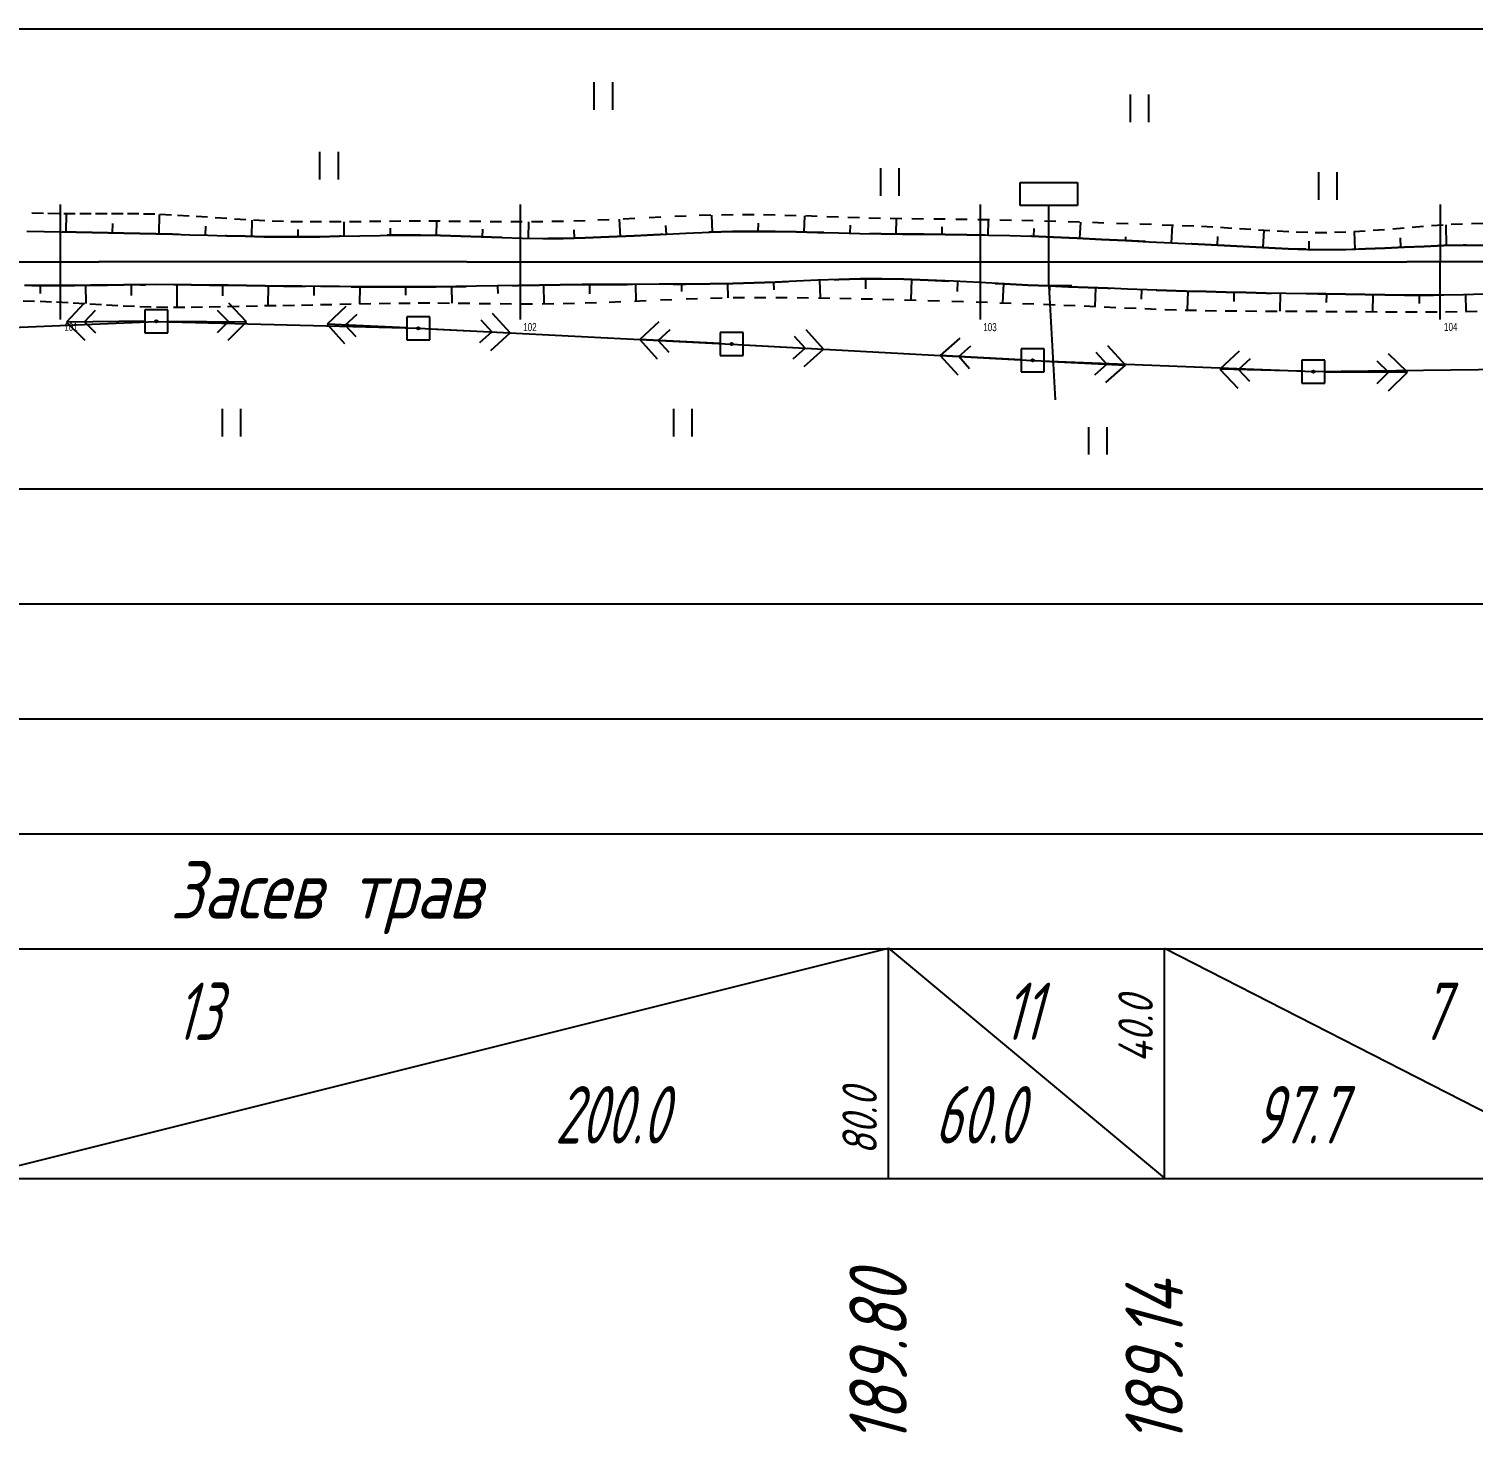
# Model space of a CAD drawing. Extents: x 2172 to 5772, y -842 to -248.
# Drawn here: x 4955.2 to 5018, y -671.7 to -610.6 of the extents above; entities that cross this region are included whole.
import ezdxf

# ---------------------------------------------------------------- set-up
doc = ezdxf.new("R2010")
doc.units = 0
doc.header["$MEASUREMENT"] = 0
doc.linetypes.add('CONTI', pattern=[0])
doc.linetypes.add('STROT', pattern=[1.7, 0.5, -1.2])
doc.layers.get('0').update_dxf_attribs({"linetype": 'CONTINUOUS'})
for name, color, linetype in [('DEFAULT', 7, 'CONTI'), ('OTKOSDEFAULT', 32, 'CONTI'), ('SIT_LDEFAULT', 7, 'CONTI'), ('USLZNDEFAULT', 7, 'CONTI'), ('ОТМЕТКИ_КЮВЕТОВ', 7, 'CONTINUOUS'), ('ЧЕРНЫЕ_ОТМЕТКИ', 7, 'CONTINUOUS')]:
    doc.layers.add(name, color=color, linetype=linetype)
doc.styles.add('SHRFT', font='TXT', dxfattribs={"width": 8.75})
doc.styles.add('ГОСТ', font='gost.TTF', dxfattribs={"oblique": 15, "height": 1})

# ---------------------------------------------------------------- blocks, each defined once
blk = doc.blocks.new('BL_27')
at = {"color": 0}
for p, q in [((2.5, 2.5), (-2.5, 2.5)), ((-2.5, 2.5), (-2.5, -2.5)), ((2.5, -2.5), (2.5, 2.5)), ((-2.5, -2.5), (2.5, -2.5))]:
    blk.add_line(p, q, dxfattribs=at)
blk.add_circle((0, 0), 0.25, dxfattribs=at)
blk = doc.blocks.new('BL_13')
at = {"color": 0}
for p, q in [((-6.25, 17.5), (-6.25, 22.5)), ((-6.25, 22.5), (6.25, 22.5)), ((6.25, 22.5), (6.25, 17.5)), ((0, 17.5), (-6.25, 17.5)), ((0, 0), (0, 17.5)), ((6.25, 17.5), (0, 17.5)), ((5, 0), (0, 0))]:
    blk.add_line(p, q, dxfattribs=at)
blk = doc.blocks.new('BL_2011')
at = {"color": 0}
for p, q in [((0, 0), (0, 6)), ((4, 0), (4, 6))]:
    blk.add_line(p, q, dxfattribs=at)

msp = doc.modelspace()

# ---------------------------------------------------------------- linework, layer by layer
at = {"linetype": 'Continuous'}
for p, q in [((4736.596, -610.584), (5570.216, -610.584)), ((4736.596, -630.584), (5570.216, -630.584)), ((4736.596, -635.584), (5570.216, -635.584)), ((4736.596, -640.584), (5570.216, -640.584)), ((4736.596, -645.584), (5570.216, -645.584)), ((4736.596, -650.584), (5570.216, -650.584)), ((4736.596, -660.584), (5570.216, -660.584))]:
    msp.add_line(p, q, dxfattribs=at)
at = {"layer": 'DEFAULT', "color": 12, "linetype": 'CONTI'}
for p, q in [((4956.595, -623.215), (4956.596, -618.217)), ((4976.596, -623.216), (4976.596, -618.216)), ((4996.596, -623.216), (4996.596, -618.215)), ((5016.595, -623.216), (5016.596, -618.215)), ((4954.516, -620.716), (4955.764, -620.716)), ((4955.764, -620.716), (4957.012, -620.716)), ((4957.012, -620.716), (4958.26, -620.716)), ((4974.26, -620.715), (4991.132, -620.716)), ((5016.994, -620.716), (5015.133, -620.716)), ((5018.855, -620.716), (5016.994, -620.716))]:
    msp.add_line(p, q, dxfattribs=at)
for points in [[(4958.304, -620.715, 0), (4958.26, -620.716, 0)], [(4958.437, -620.716, 0), (4958.304, -620.715, 0)], [(4958.658, -620.715, 0), (4958.437, -620.716, 0)], [(4958.968, -620.715, 0), (4958.658, -620.715, 0)], [(4959.367, -620.716, 0), (4958.968, -620.715, 0)], [(4959.856, -620.715, 0), (4959.367, -620.716, 0)], [(4960.431, -620.714, 0), (4959.856, -620.715, 0)], [(4961.096, -620.717, 0), (4960.431, -620.714, 0)], [(4961.85, -620.716, 0), (4961.096, -620.717, 0)], [(4962.693, -620.716, 0), (4961.85, -620.716, 0)], [(4963.623, -620.715, 0), (4962.693, -620.716, 0)], [(4964.643, -620.715, 0), (4963.623, -620.715, 0)], [(4965.75, -620.716, 0), (4964.643, -620.715, 0)], [(4966.947, -620.716, 0), (4965.75, -620.716, 0)], [(4968.233, -620.716, 0), (4966.947, -620.716, 0)], [(4969.605, -620.716, 0), (4968.233, -620.716, 0)], [(4971.069, -620.717, 0), (4969.605, -620.716, 0)], [(4972.62, -620.716, 0), (4971.069, -620.717, 0)], [(4974.26, -620.715, 0), (4972.62, -620.716, 0)], [(4991.132, -620.716, 0), (4993.873, -620.715, 0)], [(4993.873, -620.715, 0), (4996.447, -620.716, 0)], [(4996.447, -620.716, 0), (4998.856, -620.715, 0)], [(4998.856, -620.715, 0), (5001.098, -620.715, 0)], [(5001.098, -620.715, 0), (5003.174, -620.715, 0)], [(5003.174, -620.715, 0), (5005.084, -620.715, 0)], [(5005.084, -620.715, 0), (5006.828, -620.716, 0)], [(5006.828, -620.716, 0), (5008.406, -620.716, 0)], [(5008.406, -620.716, 0), (5009.818, -620.715, 0)], [(5009.818, -620.715, 0), (5011.063, -620.716, 0)], [(5011.063, -620.716, 0), (5012.143, -620.716, 0)], [(5012.143, -620.716, 0), (5013.056, -620.715, 0)], [(5013.056, -620.715, 0), (5013.805, -620.716, 0)], [(5013.805, -620.716, 0), (5014.386, -620.716, 0)], [(5014.386, -620.716, 0), (5014.8, -620.716, 0)], [(5014.8, -620.716, 0), (5015.049, -620.716, 0)], [(5015.049, -620.716, 0), (5015.133, -620.715, 0)]]:
    msp.add_polyline3d(points, dxfattribs=at)
at = {"layer": 'OTKOSDEFAULT', "color": 32, "linetype": 'STROT'}
for p, q in [((4955.855, -618.614, 37.545), (4955.096, -618.584, 37.539)), ((4956.547, -618.628, 37.556), (4955.855, -618.614, 37.545)), ((4957.239, -618.631, 37.567), (4956.547, -618.628, 37.556)), ((4957.933, -618.63, 37.577), (4957.239, -618.631, 37.567)), ((4958.625, -618.627, 37.588), (4957.933, -618.63, 37.577)), ((4959.318, -618.627, 37.599), (4958.625, -618.627, 37.588)), ((4960.009, -618.631, 37.61), (4959.318, -618.627, 37.599)), ((4960.701, -618.648, 37.62), (4960.009, -618.631, 37.61)), ((4961.421, -618.678, 37.635), (4960.701, -618.648, 37.62)), ((4962.191, -618.724, 37.651), (4961.421, -618.678, 37.635)), ((4962.996, -618.775, 37.667), (4962.191, -618.724, 37.651)), ((4963.825, -618.832, 37.684), (4962.996, -618.775, 37.667)), ((4964.661, -618.885, 37.702), (4963.825, -618.832, 37.684)), ((4965.49, -618.932, 37.719), (4964.661, -618.885, 37.702)), ((4966.302, -618.963, 37.736), (4965.49, -618.932, 37.719)), ((4967.115, -618.979, 37.742), (4966.302, -618.963, 37.736)), ((4967.95, -618.982, 37.749), (4967.115, -618.979, 37.742)), ((4968.802, -618.977, 37.756), (4967.95, -618.982, 37.749)), ((4969.667, -618.97, 37.763), (4968.802, -618.977, 37.756)), ((4970.533, -618.959, 37.77), (4969.667, -618.97, 37.763)), ((4971.397, -618.95, 37.777), (4970.533, -618.959, 37.77)), ((4972.252, -618.949, 37.784), (4971.397, -618.95, 37.777)), ((4973.111, -618.953, 37.788), (4972.252, -618.949, 37.784)), ((4973.987, -618.961, 37.793), (4973.111, -618.953, 37.788)), ((4974.876, -618.967, 37.798), (4973.987, -618.961, 37.793)), ((4975.775, -618.974, 37.802), (4974.876, -618.967, 37.798)), ((4976.675, -618.975, 37.807), (4975.775, -618.974, 37.802)), ((4977.576, -618.97, 37.812), (4976.675, -618.975, 37.807)), ((4978.468, -618.957, 37.817), (4977.576, -618.97, 37.812)), ((4979.415, -618.929, 37.829), (4978.468, -618.957, 37.817)), ((4980.461, -618.886, 37.842), (4979.415, -618.929, 37.829)), ((4981.568, -618.831, 37.856), (4980.461, -618.886, 37.842)), ((4982.695, -618.777, 37.871), (4981.568, -618.831, 37.856)), ((4983.809, -618.726, 37.885), (4982.695, -618.777, 37.871)), ((4984.871, -618.687, 37.898), (4983.809, -618.726, 37.885)), ((4985.843, -618.668, 37.911), (4984.871, -618.687, 37.898)), ((4986.758, -618.667, 37.919), (4985.843, -618.668, 37.911)), ((4987.673, -618.681, 37.927), (4986.758, -618.667, 37.919)), ((4988.59, -618.707, 37.935), (4987.673, -618.681, 37.927)), ((4989.506, -618.736, 37.943), (4988.59, -618.707, 37.935)), ((4990.422, -618.768, 37.952), (4989.506, -618.736, 37.943)), ((4991.338, -618.798, 37.96), (4990.422, -618.768, 37.952)), ((4992.252, -618.823, 37.968), (4991.338, -618.798, 37.96)), ((4993.177, -618.839, 37.967), (4992.252, -618.823, 37.968)), ((4994.116, -618.854, 37.965), (4993.177, -618.839, 37.967)), ((4995.068, -618.866, 37.964), (4994.116, -618.854, 37.965)), ((4996.027, -618.879, 37.963), (4995.068, -618.866, 37.964)), ((4996.987, -618.892, 37.961), (4996.027, -618.879, 37.963)), ((4997.944, -618.91, 37.96), (4996.987, -618.892, 37.961)), ((4998.898, -618.933, 37.958), (4997.944, -618.91, 37.96)), ((4999.879, -618.96, 37.952), (4998.898, -618.933, 37.958)), ((5000.911, -618.992, 37.945), (4999.879, -618.96, 37.952)), ((5001.965, -619.027, 37.937), (5000.911, -618.992, 37.945)), ((5003.017, -619.063, 37.93), (5001.965, -619.027, 37.937)), ((5004.036, -619.097, 37.923), (5003.017, -619.063, 37.93)), ((5004.997, -619.133, 37.916), (5004.036, -619.097, 37.923)), ((5005.876, -619.166, 37.91), (5004.997, -619.133, 37.916)), ((5006.703, -619.207, 37.901), (5005.876, -619.166, 37.91)), ((5016.715, -619.114, 37.842), (5015.868, -619.177, 37.843)), ((5017.56, -619.073, 37.841), (5016.715, -619.114, 37.842)), ((5018.455, -619.05, 37.836), (5017.56, -619.073, 37.841)), ((5007.53, -619.259, 37.892), (5006.703, -619.207, 37.901)), ((5008.355, -619.315, 37.883), (5007.53, -619.259, 37.892)), ((5009.181, -619.37, 37.874), (5008.355, -619.315, 37.883)), ((5010.006, -619.414, 37.865), (5009.181, -619.37, 37.874)), ((5010.832, -619.444, 37.856), (5010.006, -619.414, 37.865)), ((5011.659, -619.452, 37.846), (5010.832, -619.444, 37.856)), ((5012.489, -619.43, 37.846), (5011.659, -619.452, 37.846)), ((5013.329, -619.385, 37.845), (5012.489, -619.43, 37.846)), ((5014.174, -619.319, 37.844), (5013.329, -619.385, 37.845)), ((5015.021, -619.248, 37.843), (5014.174, -619.319, 37.844)), ((5015.868, -619.177, 37.843), (5015.021, -619.248, 37.843)), ((4983.8, -622.329, 37.901), (4984.864, -622.293, 37.914)), ((4984.864, -622.293, 37.914), (4985.845, -622.271, 37.926)), ((4985.845, -622.271, 37.926), (4986.772, -622.264, 37.948)), ((4986.772, -622.264, 37.948), (4987.7, -622.264, 37.97)), ((4987.7, -622.264, 37.97), (4988.629, -622.271, 37.991)), ((4988.629, -622.271, 37.991), (4989.556, -622.284, 38.013)), ((4989.556, -622.284, 38.013), (4990.484, -622.3, 38.035)), ((4990.484, -622.3, 38.035), (4991.411, -622.319, 38.057)), ((4954.973, -622.409, 37.446), (4955.708, -622.431, 37.453)), ((4955.708, -622.431, 37.453), (4956.431, -622.461, 37.462)), ((4956.431, -622.461, 37.462), (4957.154, -622.498, 37.47)), ((4957.154, -622.498, 37.47), (4957.877, -622.541, 37.479)), ((4957.877, -622.541, 37.479), (4958.599, -622.584, 37.487)), ((4958.599, -622.584, 37.487), (4959.322, -622.623, 37.496)), ((4959.322, -622.623, 37.496), (4960.043, -622.656, 37.504)), ((4960.043, -622.656, 37.504), (4960.766, -622.675, 37.513)), ((4960.766, -622.675, 37.513), (4961.506, -622.683, 37.539)), ((4961.506, -622.683, 37.539), (4962.274, -622.679, 37.566)), ((4962.274, -622.679, 37.566), (4963.061, -622.667, 37.594)), ((4963.061, -622.667, 37.594), (4963.863, -622.652, 37.622)), ((4963.863, -622.652, 37.622), (4964.67, -622.635, 37.65)), ((4964.67, -622.635, 37.65), (4965.475, -622.619, 37.678)), ((4965.475, -622.619, 37.678), (4966.272, -622.607, 37.706)), ((4966.272, -622.607, 37.706), (4967.073, -622.595, 37.71)), ((4967.073, -622.595, 37.71), (4967.898, -622.576, 37.713)), ((4967.898, -622.576, 37.713), (4968.741, -622.558, 37.717)), ((4968.741, -622.558, 37.717), (4969.593, -622.538, 37.721)), ((4969.593, -622.538, 37.721), (4970.448, -622.522, 37.724)), ((4970.448, -622.522, 37.724), (4971.305, -622.509, 37.728)), ((4971.305, -622.509, 37.728), (4972.154, -622.503, 37.732)), ((4972.154, -622.503, 37.732), (4973.011, -622.504, 37.746)), ((4973.011, -622.504, 37.746), (4973.895, -622.512, 37.761)), ((4973.895, -622.512, 37.761), (4974.797, -622.521, 37.776)), ((4974.797, -622.521, 37.776), (4975.711, -622.531, 37.791)), ((4975.711, -622.531, 37.791), (4976.628, -622.537, 37.807)), ((4976.628, -622.537, 37.807), (4977.545, -622.537, 37.822)), ((4977.545, -622.537, 37.822), (4978.45, -622.528, 37.837)), ((4978.45, -622.528, 37.837), (4979.407, -622.504, 37.849)), ((4979.407, -622.504, 37.849), (4980.456, -622.467, 37.861)), ((4980.456, -622.467, 37.861), (4981.561, -622.421, 37.874)), ((4981.561, -622.421, 37.874), (4982.687, -622.373, 37.888)), ((4982.687, -622.373, 37.888), (4983.8, -622.329, 37.901)), ((4991.411, -622.319, 38.057), (4992.339, -622.34, 38.079)), ((4992.339, -622.34, 38.079), (4993.302, -622.364, 38.075)), ((4993.302, -622.364, 38.075), (4994.318, -622.392, 38.07)), ((4994.318, -622.392, 38.07), (4995.361, -622.424, 38.066)), ((4995.361, -622.424, 38.066), (4996.409, -622.458, 38.061)), ((4996.409, -622.458, 38.061), (4997.439, -622.492, 38.057)), ((4997.439, -622.492, 38.057), (4998.426, -622.526, 38.052)), ((4998.426, -622.526, 38.052), (4999.345, -622.559, 38.048)), ((4999.345, -622.559, 38.048), (5000.224, -622.595, 38.047)), ((5000.224, -622.595, 38.047), (5001.103, -622.633, 38.046)), ((5001.103, -622.633, 38.046), (5001.984, -622.673, 38.045)), ((5001.984, -622.673, 38.045), (5002.866, -622.713, 38.043)), ((5002.866, -622.713, 38.043), (5003.745, -622.75, 38.042)), ((5003.745, -622.75, 38.042), (5004.622, -622.784, 38.041)), ((5004.622, -622.784, 38.041), (5005.496, -622.811, 38.04)), ((5005.496, -622.811, 38.04), (5006.368, -622.83, 38.038)), ((5006.368, -622.83, 38.038), (5007.243, -622.844, 38.036)), ((5007.243, -622.844, 38.036), (5008.119, -622.851, 38.034)), ((5008.119, -622.851, 38.034), (5008.994, -622.857, 38.032)), ((5008.994, -622.857, 38.032), (5009.869, -622.86, 38.03)), ((5009.869, -622.86, 38.03), (5010.74, -622.862, 38.028)), ((5010.74, -622.862, 38.028), (5011.61, -622.867, 38.027)), ((5011.61, -622.867, 38.027), (5012.477, -622.873, 38.026)), ((5012.477, -622.873, 38.026), (5013.348, -622.88, 38.025)), ((5013.348, -622.88, 38.025), (5014.217, -622.888, 38.024)), ((5014.217, -622.888, 38.024), (5015.087, -622.89, 38.023)), ((5015.087, -622.89, 38.023), (5015.956, -622.89, 38.022)), ((5015.956, -622.89, 38.022), (5016.826, -622.882, 38.021)), ((5016.826, -622.882, 38.021), (5017.692, -622.867, 38.02)), ((5017.692, -622.867, 38.02), (5018.582, -622.843, 38.019))]:
    msp.add_line(p, q, dxfattribs=at)
at = {"layer": 'OTKOSDEFAULT', "color": 32}
for p, q in [((4956.842, -619.417), (4956.857, -618.629)), ((4958.867, -619.454), (4958.875, -619.042)), ((4960.889, -619.497), (4960.91, -618.657)), ((4962.906, -619.555), (4962.919, -619.163)), ((4964.921, -619.61), (4964.936, -618.9)), ((4968.94, -619.597), (4968.927, -618.976)), ((4972.948, -619.567), (4972.961, -618.953)), ((4976.945, -619.687), (4976.958, -618.972)), ((4980.945, -619.61), (4980.911, -618.863)), ((4982.942, -619.51), (4982.925, -619.14)), ((4984.942, -619.424), (4984.919, -618.686)), ((4986.941, -619.396), (4986.942, -619.034)), ((4988.94, -619.42), (4988.956, -618.718)), ((4990.939, -619.467), (4990.947, -619.126)), ((4992.936, -619.504), (4992.946, -618.836)), ((4996.933, -619.554), (4996.945, -618.917)), ((5000.924, -619.692), (5000.957, -618.994)), ((5004.909, -619.893), (5004.945, -619.131)), ((5016.867, -620.007), (5016.844, -619.109)), ((4955.129, -619.386, 37.542), (4955.886, -619.401, 37.549)), ((4955.886, -619.401, 37.549), (4956.58, -619.413, 37.558)), ((4956.58, -619.413, 37.558), (4957.276, -619.426, 37.567)), ((4957.276, -619.426, 37.567), (4957.97, -619.437, 37.577)), ((4957.97, -619.437, 37.577), (4958.665, -619.451, 37.586)), ((4958.665, -619.451, 37.586), (4959.359, -619.463, 37.595)), ((4959.359, -619.463, 37.595), (4960.052, -619.479, 37.605)), ((4960.052, -619.479, 37.605), (4960.746, -619.493, 37.614)), ((4960.746, -619.493, 37.614), (4961.462, -619.511, 37.625)), ((4961.462, -619.511, 37.625), (4962.22, -619.533, 37.636)), ((4962.22, -619.533, 37.636), (4963.008, -619.557, 37.648)), ((4963.008, -619.557, 37.648), (4963.814, -619.583, 37.659)), ((4963.814, -619.583, 37.659), (4964.626, -619.605, 37.671)), ((4964.626, -619.605, 37.671), (4965.434, -619.623, 37.683)), ((4965.434, -619.623, 37.683), (4966.228, -619.633, 37.695)), ((4966.228, -619.633, 37.695), (4967.03, -619.632, 37.706)), ((4966.931, -619.631), (4966.928, -619.304)), ((4967.03, -619.632, 37.706), (4967.868, -619.62, 37.718)), ((4967.868, -619.62, 37.718), (4968.734, -619.602, 37.73)), ((4968.734, -619.602, 37.73), (4969.617, -619.583, 37.742)), ((4969.617, -619.583, 37.742), (4970.505, -619.564, 37.755)), ((4970.505, -619.564, 37.755), (4971.39, -619.555, 37.767)), ((4970.945, -619.56), (4970.943, -619.257)), ((4971.39, -619.555, 37.767), (4972.259, -619.556, 37.779)), ((4972.259, -619.556, 37.779), (4973.126, -619.569, 37.794)), ((4973.126, -619.569, 37.794), (4974.004, -619.596, 37.809)), ((4974.004, -619.596, 37.809), (4974.89, -619.626, 37.824)), ((4974.89, -619.626, 37.824), (4975.783, -619.657, 37.839)), ((4974.946, -619.629), (4974.957, -619.299)), ((4975.783, -619.657, 37.839), (4976.677, -619.682, 37.854)), ((4976.677, -619.682, 37.854), (4977.57, -619.697, 37.869)), ((4977.57, -619.697, 37.869), (4978.459, -619.697, 37.884)), ((4978.459, -619.697, 37.884), (4979.406, -619.675, 37.895)), ((4978.947, -619.685), (4978.938, -619.316)), ((4979.406, -619.675, 37.895), (4980.447, -619.633, 37.907)), ((4980.447, -619.633, 37.907), (4981.548, -619.581, 37.919)), ((4981.548, -619.581, 37.919), (4982.672, -619.522, 37.932)), ((4982.672, -619.522, 37.932), (4983.783, -619.468, 37.945)), ((4983.783, -619.468, 37.945), (4984.845, -619.426, 37.957)), ((4984.845, -619.426, 37.957), (4985.823, -619.401, 37.968)), ((4985.823, -619.401, 37.968), (4986.745, -619.395, 37.978)), ((4986.745, -619.395, 37.978), (4987.668, -619.399, 37.987)), ((4987.668, -619.399, 37.987), (4988.588, -619.413, 37.997)), ((4988.588, -619.413, 37.997), (4989.512, -619.434, 38.006)), ((4989.512, -619.434, 38.006), (4990.433, -619.455, 38.016)), ((4990.433, -619.455, 38.016), (4991.356, -619.477, 38.025)), ((4991.356, -619.477, 38.025), (4992.278, -619.495, 38.035)), ((4992.278, -619.495, 38.035), (4993.203, -619.508, 38.038)), ((4993.203, -619.508, 38.038), (4994.133, -619.518, 38.042)), ((4994.133, -619.518, 38.042), (4995.068, -619.528, 38.046)), ((4994.935, -619.527), (4994.939, -619.196)), ((4995.068, -619.528, 38.046), (4996.004, -619.54, 38.049)), ((4996.004, -619.54, 38.049), (4996.942, -619.554, 38.053)), ((4996.942, -619.554, 38.053), (4997.878, -619.574, 38.057)), ((4997.878, -619.574, 38.057), (4998.812, -619.602, 38.06)), ((4998.812, -619.602, 38.06), (4999.78, -619.64, 38.056)), ((4998.927, -619.606), (4998.939, -619.271)), ((4999.78, -619.64, 38.056), (5000.806, -619.686, 38.051)), ((5000.806, -619.686, 38.051), (5001.859, -619.738, 38.046)), ((5001.859, -619.738, 38.046), (5002.912, -619.792, 38.041)), ((5002.912, -619.792, 38.041), (5003.938, -619.845, 38.036)), ((5002.917, -619.792), (5002.925, -619.628)), ((5006.903, -619.991), (5006.924, -619.608)), ((5008.895, -620.096), (5008.931, -619.354)), ((5012.885, -620.17), (5012.866, -619.411)), ((5014.878, -620.089), (5014.859, -619.677)), ((5003.938, -619.845, 38.036), (5004.909, -619.893, 38.031)), ((5004.909, -619.893, 38.031), (5005.796, -619.935, 38.027)), ((5005.796, -619.935, 38.027), (5006.632, -619.975, 38.031)), ((5006.632, -619.975, 38.031), (5007.469, -620.02, 38.036)), ((5007.469, -620.02, 38.036), (5008.304, -620.067, 38.04)), ((5008.304, -620.067, 38.04), (5009.141, -620.108, 38.045)), ((5009.141, -620.108, 38.045), (5009.978, -620.146, 38.049)), ((5009.978, -620.146, 38.049), (5010.814, -620.171, 38.054)), ((5010.814, -620.171, 38.054), (5011.651, -620.185, 38.058)), ((5010.889, -620.172), (5010.897, -619.809)), ((5011.651, -620.185, 38.058), (5012.492, -620.18, 38.053)), ((5012.492, -620.18, 38.053), (5013.337, -620.156, 38.048)), ((5013.337, -620.156, 38.048), (5014.186, -620.122, 38.042)), ((5014.186, -620.122, 38.042), (5015.037, -620.081, 38.037)), ((5015.037, -620.081, 38.037), (5015.889, -620.042, 38.032)), ((5015.889, -620.042, 38.032), (5016.741, -620.01, 38.026)), ((5016.741, -620.01, 38.026), (5017.59, -619.993, 38.021)), ((5017.59, -619.993, 38.021), (5018.488, -619.992, 38.018)), ((4983.771, -621.683, 37.926), (4982.633, -621.69, 37.917)), ((4984.851, -621.673, 37.934), (4983.771, -621.683, 37.926)), ((4985.835, -621.658, 37.941), (4984.851, -621.673, 37.934)), ((4985.604, -621.661), (4985.616, -622.275)), ((4986.758, -621.632, 37.948), (4985.835, -621.658, 37.941)), ((4987.68, -621.597, 37.955), (4986.758, -621.632, 37.948)), ((4987.604, -621.6), (4987.619, -621.932)), ((4988.601, -621.555, 37.962), (4987.68, -621.597, 37.955)), ((4989.524, -621.513, 37.969), (4988.601, -621.555, 37.962)), ((4990.445, -621.478, 37.976), (4989.524, -621.513, 37.969)), ((4989.603, -621.51), (4989.635, -622.285)), ((4991.367, -621.456, 37.983), (4990.445, -621.478, 37.976)), ((4992.29, -621.453, 37.99), (4991.367, -621.456, 37.983)), ((4991.601, -621.455), (4991.604, -621.89)), ((4993.266, -621.472, 38.005), (4992.29, -621.453, 37.99)), ((4994.326, -621.51, 38.021), (4993.266, -621.472, 38.005)), ((4993.603, -621.484), (4993.575, -622.372)), ((4995.433, -621.561, 38.037), (4994.326, -621.51, 38.021)), ((4996.551, -621.616, 38.054), (4995.433, -621.561, 38.037)), ((4995.601, -621.569), (4995.58, -621.999)), ((4997.638, -621.673, 38.071), (4996.551, -621.616, 38.054)), ((4997.6, -621.671), (4997.558, -622.495)), ((4998.658, -621.723, 38.086), (4997.638, -621.673, 38.071)), ((4955.775, -621.749, 37.552), (4955.039, -621.742, 37.545)), ((4955.71, -621.747), (4955.708, -622.09)), ((4956.491, -621.747, 37.561), (4955.775, -621.749, 37.552)), ((4957.206, -621.742, 37.57), (4956.491, -621.747, 37.561)), ((4957.923, -621.733, 37.58), (4957.206, -621.742, 37.57)), ((4957.691, -621.734), (4957.7, -622.528)), ((4958.639, -621.724, 37.589), (4957.923, -621.733, 37.58)), ((4959.355, -621.714, 37.599), (4958.639, -621.724, 37.589)), ((4960.073, -621.709, 37.608), (4959.355, -621.714, 37.599)), ((4959.673, -621.712), (4959.676, -622.177)), ((4960.79, -621.707, 37.617), (4960.073, -621.709, 37.608)), ((4961.525, -621.71, 37.631), (4960.79, -621.707, 37.617)), ((4962.291, -621.716, 37.646), (4961.525, -621.71, 37.631)), ((4961.656, -621.71), (4961.651, -622.681)), ((4963.081, -621.724, 37.66), (4962.291, -621.716, 37.646)), ((4963.883, -621.735, 37.675), (4963.081, -621.724, 37.66)), ((4963.641, -621.731), (4963.637, -622.194)), ((4964.69, -621.744, 37.691), (4963.883, -621.735, 37.675)), ((4965.496, -621.756, 37.706), (4964.69, -621.744, 37.691)), ((4966.292, -621.767, 37.721), (4965.496, -621.756, 37.706)), ((4965.627, -621.757), (4965.616, -622.616)), ((4967.09, -621.775, 37.735), (4966.292, -621.767, 37.721)), ((4967.904, -621.784, 37.75), (4967.09, -621.775, 37.735)), ((4967.616, -621.78), (4967.613, -622.182)), ((4968.73, -621.792, 37.766), (4967.904, -621.784, 37.75)), ((4969.564, -621.8, 37.781), (4968.73, -621.792, 37.766)), ((4970.402, -621.805, 37.796), (4969.564, -621.8, 37.781)), ((4969.611, -621.8), (4969.606, -622.539)), ((4971.239, -621.808, 37.812), (4970.402, -621.805, 37.796)), ((4972.071, -621.808, 37.827), (4971.239, -621.808, 37.812)), ((4971.605, -621.808), (4971.605, -622.157)), ((4972.916, -621.804, 37.835), (4972.071, -621.808, 37.827)), ((4973.79, -621.793, 37.843), (4972.916, -621.804, 37.835)), ((4973.604, -621.796), (4973.613, -622.509)), ((4974.686, -621.779, 37.852), (4973.79, -621.793, 37.843)), ((4975.597, -621.76, 37.86), (4974.686, -621.779, 37.852)), ((4976.511, -621.744, 37.869), (4975.597, -621.76, 37.86)), ((4975.604, -621.76), (4975.61, -622.087)), ((4977.423, -621.726, 37.877), (4976.511, -621.744, 37.869)), ((4978.325, -621.714, 37.885), (4977.423, -621.726, 37.877)), ((4977.604, -621.723), (4977.615, -622.537)), ((4979.285, -621.706, 37.892), (4978.325, -621.714, 37.885)), ((4980.35, -621.7, 37.9), (4979.285, -621.706, 37.892)), ((4979.603, -621.704), (4979.607, -622.101)), ((4981.48, -621.695, 37.909), (4980.35, -621.7, 37.9)), ((4982.633, -621.69, 37.917), (4981.48, -621.695, 37.909)), ((4981.605, -621.694), (4981.609, -622.42)), ((4983.605, -621.684), (4983.607, -622.01)), ((4999.576, -621.765, 38.1), (4998.658, -621.723, 38.086)), ((5000.43, -621.799, 38.093), (4999.576, -621.765, 38.1)), ((4999.6, -621.766), (4999.583, -622.169)), ((5001.281, -621.832, 38.085), (5000.43, -621.799, 38.093)), ((5002.134, -621.864, 38.078), (5001.281, -621.832, 38.085)), ((5001.602, -621.844), (5001.57, -622.654)), ((5002.986, -621.897, 38.071), (5002.134, -621.864, 38.078)), ((5003.842, -621.927, 38.063), (5002.986, -621.897, 38.071)), ((5003.607, -621.919), (5003.592, -622.332)), ((5004.695, -621.956, 38.056), (5003.842, -621.927, 38.063)), ((5005.549, -621.983, 38.049), (5004.695, -621.956, 38.056)), ((5006.409, -622.009, 38.052), (5005.549, -621.983, 38.049)), ((5005.613, -621.984), (5005.588, -622.812)), ((5007.277, -622.031, 38.055), (5006.409, -622.009, 38.052)), ((5008.149, -622.051, 38.058), (5007.277, -622.031, 38.055)), ((5007.623, -622.04), (5007.613, -622.444)), ((5009.026, -622.07, 38.062), (5008.149, -622.051, 38.058)), ((5009.898, -622.086, 38.065), (5009.026, -622.07, 38.062)), ((5009.632, -622.081), (5009.617, -622.86)), ((5010.765, -622.101, 38.068), (5009.898, -622.086, 38.065)), ((5011.624, -622.113, 38.071), (5010.765, -622.101, 38.068)), ((5012.476, -622.126, 38.069), (5011.624, -622.113, 38.071)), ((5011.643, -622.114), (5011.638, -622.49)), ((5013.329, -622.14, 38.067), (5012.476, -622.126, 38.069)), ((5014.183, -622.15, 38.065), (5013.329, -622.14, 38.067)), ((5013.654, -622.143), (5013.645, -622.884)), ((5015.035, -622.159, 38.063), (5014.183, -622.15, 38.065)), ((5015.889, -622.163, 38.061), (5015.035, -622.159, 38.063)), ((5015.67, -622.162), (5015.67, -622.528)), ((5016.743, -622.158, 38.06), (5015.889, -622.163, 38.061)), ((5017.597, -622.144, 38.058), (5016.743, -622.158, 38.06)), ((5018.489, -622.118, 38.054), (5017.597, -622.144, 38.058)), ((5017.684, -622.141), (5017.701, -622.866))]:
    msp.add_line(p, q, dxfattribs=at)
at = {"layer": 'SIT_LDEFAULT', "color": 7}
for p, q in [((4957.276, -619.426), (4956.691, -619.415)), ((4957.97, -619.437), (4957.276, -619.426)), ((4958.665, -619.451), (4957.97, -619.437)), ((4959.359, -619.463), (4958.665, -619.451)), ((4960.052, -619.479), (4959.359, -619.463)), ((4960.746, -619.493), (4960.052, -619.479)), ((4961.462, -619.511), (4960.746, -619.493)), ((4961.749, -619.519), (4961.462, -619.511)), ((4963.814, -619.583), (4963.766, -619.581)), ((4964.626, -619.605), (4963.814, -619.583)), ((4965.434, -619.623), (4964.626, -619.605)), ((4966.228, -619.633), (4965.434, -619.623)), ((4967.03, -619.632), (4966.228, -619.633)), ((4967.868, -619.62), (4967.03, -619.632)), ((4968.734, -619.602), (4967.868, -619.62)), ((4968.792, -619.603), (4968.735, -619.605)), ((4971.39, -619.555), (4970.799, -619.561)), ((4972.259, -619.556), (4971.39, -619.555)), ((4973.126, -619.569), (4972.259, -619.556)), ((4974.004, -619.596), (4973.126, -619.569)), ((4974.89, -619.626), (4974.004, -619.596)), ((4975.783, -619.657), (4974.89, -619.626)), ((4975.8, -619.657), (4975.783, -619.657)), ((4978.459, -619.697), (4977.799, -619.697)), ((4979.406, -619.675), (4978.459, -619.697)), ((4980.447, -619.633), (4979.406, -619.675)), ((4981.548, -619.581), (4980.447, -619.633)), ((4982.672, -619.522), (4981.548, -619.581)), ((4982.796, -619.516), (4982.672, -619.522)), ((4984.845, -619.426), (4984.794, -619.429)), ((4985.823, -619.401), (4984.845, -619.426)), ((4986.745, -619.395), (4985.823, -619.401)), ((4987.668, -619.399), (4986.745, -619.395)), ((4988.588, -619.413), (4987.668, -619.399)), ((4989.512, -619.434), (4988.588, -619.413)), ((4989.794, -619.442), (4989.511, -619.435)), ((4992.278, -619.495), (4991.794, -619.485)), ((4993.203, -619.508), (4992.278, -619.495)), ((4994.133, -619.518), (4993.204, -619.507)), ((4995.068, -619.528), (4994.133, -619.518)), ((4996.004, -619.54), (4995.068, -619.528)), ((4996.787, -619.551), (4996.004, -619.54)), ((4998.812, -619.602), (4998.783, -619.6)), ((4999.78, -619.64), (4998.812, -619.602)), ((5000.806, -619.686), (4999.78, -619.64)), ((5001.859, -619.738), (5000.806, -619.686)), ((5002.912, -619.792), (5001.859, -619.738)), ((5003.769, -619.834), (5002.913, -619.79)), ((5005.796, -619.935), (5005.761, -619.933)), ((5006.632, -619.975), (5005.796, -619.935)), ((5007.469, -620.02), (5006.632, -619.975)), ((5008.304, -620.067), (5007.469, -620.02)), ((5009.141, -620.108), (5008.304, -620.067)), ((5009.978, -620.146), (5009.141, -620.108)), ((5010.744, -620.168), (5009.978, -620.146)), ((5013.337, -620.156), (5012.74, -620.174)), ((5014.186, -620.122), (5013.337, -620.156)), ((5015.037, -620.081), (5014.186, -620.122)), ((5015.889, -620.042), (5015.037, -620.081)), ((5016.741, -620.01), (5015.889, -620.042)), ((5017.59, -619.993), (5016.741, -620.01)), ((5017.722, -619.995), (5017.589, -619.994)), ((4983.236, -621.687), (4983.771, -621.683)), ((4983.771, -621.683), (4984.851, -621.673)), ((4984.851, -621.673), (4985.836, -621.656)), ((4985.835, -621.658), (4986.758, -621.632)), ((4986.758, -621.632), (4987.68, -621.597)), ((4987.68, -621.597), (4988.235, -621.572)), ((4990.235, -621.486), (4990.445, -621.478)), ((4990.445, -621.478), (4991.368, -621.455)), ((4991.367, -621.456), (4992.29, -621.453)), ((4992.289, -621.455), (4993.265, -621.474)), ((4993.266, -621.472), (4994.326, -621.51)), ((4994.325, -621.512), (4995.231, -621.553)), ((4997.233, -621.651), (4997.638, -621.673)), ((4997.638, -621.673), (4998.658, -621.723)), ((4955.35, -621.743), (4955.776, -621.747)), ((4955.775, -621.749), (4956.491, -621.747)), ((4956.491, -621.747), (4957.206, -621.742)), ((4957.206, -621.742), (4957.923, -621.733)), ((4957.923, -621.733), (4958.639, -621.724)), ((4958.639, -621.724), (4959.355, -621.714)), ((4959.355, -621.713), (4960.074, -621.707)), ((4960.073, -621.709), (4960.3, -621.708)), ((4962.284, -621.717), (4962.291, -621.716)), ((4962.291, -621.716), (4963.081, -621.724)), ((4963.081, -621.724), (4963.883, -621.735)), ((4963.883, -621.735), (4964.69, -621.744)), ((4964.691, -621.743), (4965.497, -621.754)), ((4965.496, -621.756), (4966.291, -621.768)), ((4966.292, -621.767), (4967.09, -621.775)), ((4967.09, -621.775), (4967.253, -621.776)), ((4969.243, -621.798), (4969.564, -621.8)), ((4969.564, -621.8), (4970.402, -621.805)), ((4970.402, -621.805), (4971.239, -621.808)), ((4971.239, -621.808), (4972.071, -621.808)), ((4972.071, -621.808), (4972.916, -621.804)), ((4972.916, -621.804), (4973.79, -621.793)), ((4973.79, -621.793), (4974.238, -621.786)), ((4976.236, -621.748), (4976.511, -621.744)), ((4976.511, -621.744), (4977.423, -621.726)), ((4977.423, -621.726), (4978.325, -621.714)), ((4978.325, -621.714), (4979.285, -621.706)), ((4979.285, -621.706), (4980.351, -621.698)), ((4980.35, -621.7), (4981.237, -621.696)), ((4998.658, -621.723), (4999.576, -621.765)), ((4999.576, -621.765), (5000.43, -621.799)), ((4999.576, -621.765), (4999.849, -626.716)), ((5000.43, -621.799), (5001.281, -621.832)), ((5001.28, -621.834), (5002.133, -621.866)), ((5002.134, -621.864), (5002.236, -621.868)), ((5004.24, -621.942), (5004.695, -621.956)), ((5004.695, -621.956), (5005.549, -621.983)), ((5005.549, -621.983), (5006.409, -622.009)), ((5006.409, -622.009), (5007.277, -622.031)), ((5007.277, -622.031), (5008.149, -622.051)), ((5008.149, -622.051), (5009.025, -622.072)), ((5009.026, -622.07), (5009.258, -622.075)), ((5011.269, -622.108), (5011.624, -622.113)), ((5011.624, -622.113), (5012.476, -622.126)), ((5012.476, -622.126), (5013.329, -622.14)), ((5013.329, -622.14), (5014.183, -622.15)), ((5014.182, -622.152), (5015.034, -622.161)), ((5015.035, -622.159), (5015.889, -622.163)), ((5015.889, -622.163), (5016.304, -622.161)), ((4957.62, -622.526), (4956.859, -623.345)), ((4957.638, -623.326), (4958.117, -622.815)), ((4963.416, -622.809), (4963.903, -623.314)), ((4964.689, -623.328), (4963.913, -622.514)), ((4969.011, -622.663), (4968.188, -623.431)), ((4950.607, -623.742), (4960.762, -623.302)), ((4960.274, -623.3), (4956.859, -623.345)), ((4956.859, -623.345), (4957.655, -624.126)), ((4958.134, -623.814), (4957.638, -623.326)), ((4960.762, -623.302), (4972.156, -623.603)), ((4961.252, -623.299), (4964.689, -623.328)), ((4963.903, -623.314), (4963.405, -623.807)), ((4963.89, -624.115), (4964.689, -623.328)), ((4971.658, -623.58), (4968.188, -623.431)), ((4968.188, -623.431), (4968.948, -624.262)), ((4968.979, -623.463), (4969.495, -622.984)), ((4969.454, -623.981), (4968.979, -623.463)), ((4974.873, -623.24), (4975.348, -623.764)), ((4976.148, -623.804), (4975.388, -622.964)), ((4982.622, -623.329), (4981.782, -624.089)), ((4972.156, -623.603), (4985.778, -624.29)), ((4972.654, -623.627), (4976.148, -623.804)), ((4975.348, -623.764), (4974.824, -624.239)), ((4975.308, -624.564), (4976.148, -623.804)), ((4985.278, -624.266), (4981.782, -624.089)), ((4981.782, -624.089), (4982.542, -624.929)), ((4982.582, -624.129), (4983.106, -623.654)), ((4983.057, -624.653), (4982.582, -624.129)), ((4988.502, -623.94), (4988.973, -624.467)), ((4989.771, -624.513), (4989.018, -623.67)), ((4995.698, -624.038), (4994.854, -624.792)), ((4985.778, -624.29), (4998.868, -625.001)), ((4986.278, -624.318), (4989.771, -624.513)), ((4988.973, -624.467), (4988.445, -624.94)), ((4988.928, -625.267), (4989.771, -624.513)), ((4998.364, -624.977), (4994.854, -624.792)), ((4994.854, -624.792), (4995.611, -625.634)), ((4995.655, -624.837), (4996.184, -624.363)), ((5001.612, -624.644), (5002.09, -625.168)), ((5002.899, -625.206), (5002.132, -624.369)), ((5007.844, -624.601), (5007.005, -625.375)), ((5015.165, -625.519), (5014.348, -624.719)), ((4996.13, -625.363), (4995.655, -624.837)), ((4998.868, -625.001), (5011.075, -625.486)), ((4999.37, -625.029), (5002.899, -625.206)), ((5002.09, -625.168), (5001.561, -625.642)), ((5002.051, -625.968), (5002.899, -625.206)), ((5010.566, -625.476), (5007.005, -625.375)), ((5007.005, -625.375), (5007.79, -626.202)), ((5007.818, -625.402), (5008.341, -624.919)), ((5008.31, -625.917), (5007.818, -625.402)), ((5011.075, -625.486), (5023.692, -625.33)), ((5013.836, -625.017), (5014.346, -625.519)), ((5011.585, -625.494), (5015.165, -625.519)), ((5014.346, -625.519), (5013.83, -626.017)), ((5014.343, -626.318), (5015.165, -625.519))]:
    msp.add_line(p, q, dxfattribs=at)
at = {"layer": 'ОТМЕТКИ_КЮВЕТОВ'}
for p, q in [((4952.596, -660.557), (4992.596, -650.557)), ((4992.596, -660.557), (4992.596, -650.557)), ((4992.596, -650.557), (5004.596, -660.557)), ((5004.596, -660.557), (5004.596, -650.557)), ((5004.596, -650.557), (5024.136, -660.557))]:
    msp.add_line(p, q, dxfattribs=at)

# ---------------------------------------------------------------- block references
at = {"layer": 'USLZNDEFAULT', "color": 7, "xscale": 0.1999999999998181, "yscale": 0.1999999999999318, "zscale": 0.1999999999999034}
for name, p in [('BL_2011', (4979.808, -614.103)), ('BL_2011', (5003.127, -614.637)), ('BL_2011', (4967.882, -617.127)), ('BL_2011', (4992.269, -617.839)), ('BL_13', (4999.576, -621.765)), ('BL_2011', (5011.315, -618.016)), ('BL_27', (4960.762, -623.302)), ('BL_27', (4972.156, -623.603)), ('BL_27', (4985.778, -624.29)), ('BL_27', (4998.868, -625.001)), ('BL_27', (5011.075, -625.486)), ('BL_2011', (4963.637, -628.306)), ('BL_2011', (4983.268, -628.306)), ('BL_2011', (5001.314, -629.098))]:
    msp.add_blockref(name, p, dxfattribs=at)

# ---------------------------------------------------------------- texts
at = {"style": 'ГОСТ', "oblique": 15}
msp.add_text('Засев трав', height=2.5, dxfattribs=at).set_placement((4961.37, -649.273))
at = {"layer": 'DEFAULT', "color": 12, "style": 'SHRFT', "width": 0.75}
for s, p in [('101', (4956.762, -623.714)), ('102', (4976.718, -623.728)), ('103', (4996.72, -623.728)), ('104', (5016.755, -623.719))]:
    msp.add_text(s, height=0.35, dxfattribs=at).set_placement(p)
at = {"layer": 'ОТМЕТКИ_КЮВЕТОВ', "style": 'ГОСТ', "oblique": 15, "width": 0.8}
for s, p in [('13', (4961.596, -654.557)), ('11', (4997.596, -654.557)), ('7', (5015.751, -654.557)), ('200.0', (4978.096, -659.057)), ('60.0', (4994.596, -659.057)), ('97.7', (5008.481, -659.057))]:
    msp.add_text(s, height=2.5, dxfattribs=at).set_placement(p)
at = {"layer": 'ОТМЕТКИ_КЮВЕТОВ', "style": 'ГОСТ', "oblique": 15}
for s, p in [('40.0', (5004.096, -655.557)), ('80.0', (4992.096, -659.557))]:
    msp.add_text(s, height=1.5, rotation=90, dxfattribs=at).set_placement(p)
at = {"layer": 'ЧЕРНЫЕ_ОТМЕТКИ', "style": 'ГОСТ', "oblique": 15}
for s, p in [('189.80', (4993.402, -672.162)), ('189.14', (5005.402, -672.162))]:
    msp.add_text(s, height=2.5, rotation=90, dxfattribs=at).set_placement(p)

doc.saveas('drawing.dxf')
